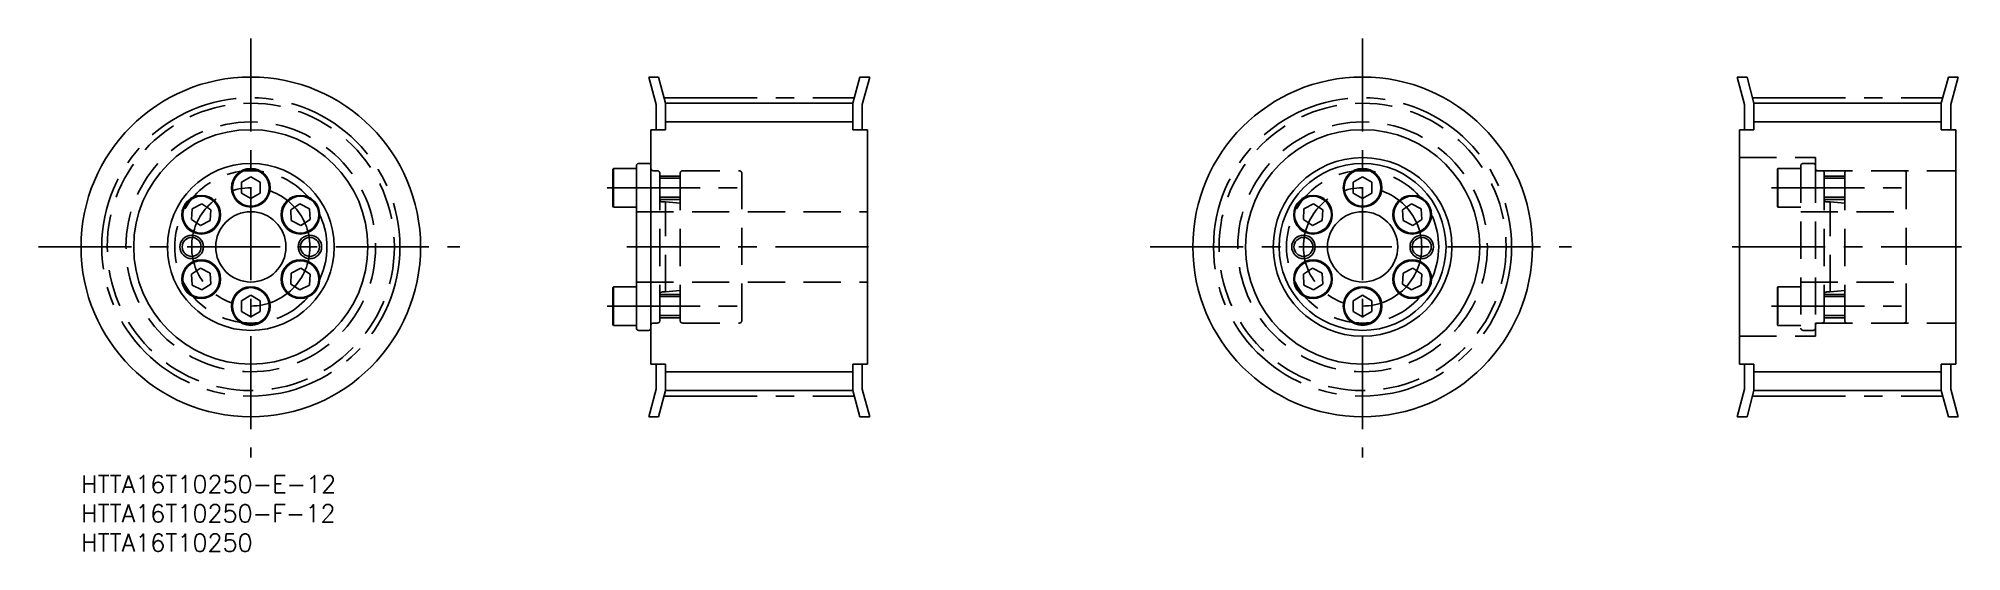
# Model space of a CAD drawing. Extents: x -7 to 321, y -13 to 75.
import ezdxf

# ---------------------------------------------------------------- set-up
doc = ezdxf.new("R2010")
doc.units = 0
doc.header["$LTSCALE"] = 0.5
doc.linetypes.add('CENTER', pattern=[50.8, 31.75, -6.35, 6.35, -6.35])
doc.linetypes.add('DASHED', pattern=[19.05, 12.7, -6.35])
for name, color, linetype in [('MSM_CENTER', 1, 'CENTER'), ('MSM_CONTINUOUS', 7, 'CONTINUOUS'), ('MSM_DASHED', 4, 'DASHED'), ('MSM_NARROW', 5, 'CONTINUOUS'), ('MSM_PART_NUMBER', 7, 'CONTINUOUS')]:
    doc.layers.add(name, color=color, linetype=linetype)
doc.styles.get("Standard").update_dxf_attribs({"font": 'txt.shx', "height": 3, "bigfont": 'bigfont.shx'})

# ---------------------------------------------------------------- blocks, each defined once
blk = doc.blocks.new('*U2')
at = {"layer": 'MSM_PART_NUMBER'}
blk.add_text('HTTA16T10250-E-12', height=3, dxfattribs=at).set_placement((0, -3))
blk = doc.blocks.new('*U3')
at = {"layer": 'MSM_PART_NUMBER'}
blk.add_text('HTTA16T10250-F-12', height=3, dxfattribs=at).set_placement((0, -8))
blk = doc.blocks.new('*U4')
at = {"layer": 'MSM_PART_NUMBER'}
blk.add_text('HTTA16T10250', height=3, dxfattribs=at).set_placement((0, -13))

msp = doc.modelspace()

# ---------------------------------------------------------------- linework, layer by layer
at = {"layer": 'MSM_CENTER'}
for p, q in [((29, 74.58), (29, 3.03)), ((218.9, 74.58), (218.9, 3.03)), ((99.6, 64.46), (132.1, 64.46)), ((285.5, 64.46), (318.01, 64.46)), ((89.85, 49.1), (113.85, 49.1)), ((288.75, 49.1), (312.75, 49.1)), ((-7.27, 39), (64.68, 39)), ((93.21, 39), (136.98, 39)), ((182.63, 39), (254.59, 39)), ((282.05, 39), (321.2, 39)), ((89.85, 28.9), (113.85, 28.9)), ((288.75, 28.9), (312.75, 28.9)), ((99.6, 13.53), (132.1, 13.53)), ((285.5, 13.53), (318.01, 13.53))]:
    msp.add_line(p, q, dxfattribs=at)
for centre, radius in [((29, 39), 25.46), ((218.9, 39), 25.46), ((29, 39), 10.1), ((218.9, 39), 10.1)]:
    msp.add_circle(centre, radius, dxfattribs=at)
at = {"layer": 'MSM_CONTINUOUS'}
for p, q in [((98.25, 63.31), (97, 68)), ((98.65, 68), (97, 68)), ((99.85, 63.52), (98.65, 68)), ((131.85, 63.52), (133.05, 68)), ((133.05, 68), (134.71, 68)), ((133.45, 63.31), (134.71, 68)), ((284.15, 63.31), (282.9, 68)), ((284.56, 68), (282.9, 68)), ((285.75, 63.52), (284.56, 68)), ((317.75, 63.52), (318.95, 68)), ((318.95, 68), (320.61, 68)), ((319.35, 63.31), (320.61, 68)), ((98.25, 59), (98.25, 63.31)), ((99.85, 63.52), (131.85, 63.52)), ((99.85, 59), (99.85, 63.52)), ((131.85, 59), (131.85, 63.52)), ((133.45, 59), (133.45, 63.31)), ((284.15, 59), (284.15, 63.31)), ((285.75, 63.52), (317.75, 63.52)), ((285.75, 59), (285.75, 63.52)), ((317.75, 59), (317.75, 63.52)), ((319.35, 59), (319.35, 63.31)), ((97.35, 59), (97.35, 19)), ((97.35, 59), (99.85, 59)), ((134.35, 59), (131.85, 59)), ((134.35, 59), (134.35, 19)), ((283.25, 59), (283.25, 19)), ((283.25, 59), (285.75, 59)), ((320.25, 59), (317.75, 59)), ((320.25, 59), (320.25, 19)), ((94.85, 52.85), (94.85, 25.15)), ((95.25, 53.25), (96.95, 53.25)), ((29, 50.95), (27.4, 50.02)), ((27.4, 50.02), (27.4, 48.18)), ((30.6, 50.02), (29, 50.95)), ((29.8, 50.49), (29.8, 50.49)), ((30.2, 50.25), (30.2, 50.25)), ((30.6, 48.18), (30.6, 50.02)), ((90.85, 52.24), (90.94, 52.4)), ((90.85, 45.96), (90.85, 52.24)), ((90.94, 45.8), (90.94, 52.4)), ((90.94, 52.4), (94.85, 52.4)), ((218.9, 50.95), (217.3, 50.02)), ((217.3, 50.02), (217.3, 48.18)), ((220.5, 50.02), (218.9, 50.95)), ((219.7, 50.49), (219.7, 50.49)), ((220.1, 50.25), (220.1, 50.25)), ((220.5, 48.18), (220.5, 50.02)), ((20.63, 46.35), (18.98, 45.51)), ((22.18, 45.34), (20.63, 46.35)), ((27.4, 48.18), (29, 47.25)), ((29, 47.25), (30.6, 48.18)), ((35.82, 45.34), (37.37, 46.35)), ((37.37, 46.35), (39.02, 45.51)), ((210.53, 46.35), (208.88, 45.51)), ((212.08, 45.34), (210.53, 46.35)), ((217.3, 48.18), (218.9, 47.25)), ((218.9, 47.25), (220.5, 48.18)), ((225.73, 45.34), (227.28, 46.35)), ((227.28, 46.35), (228.92, 45.51)), ((18.98, 45.51), (18.88, 43.66)), ((18.88, 43.66), (20.43, 42.66)), ((20.43, 42.66), (22.08, 43.49)), ((22.08, 43.49), (22.18, 45.34)), ((35.92, 43.49), (35.82, 45.34)), ((37.57, 42.66), (35.92, 43.49)), ((39.12, 43.66), (37.57, 42.66)), ((39.02, 45.51), (39.12, 43.66)), ((90.85, 45.96), (90.94, 45.8)), ((90.94, 45.8), (94.85, 45.8)), ((208.88, 45.51), (208.79, 43.66)), ((208.79, 43.66), (210.34, 42.66)), ((210.34, 42.66), (211.98, 43.49)), ((211.98, 43.49), (212.08, 45.34)), ((225.82, 43.49), (225.73, 45.34)), ((227.47, 42.66), (225.82, 43.49)), ((229.02, 43.66), (227.47, 42.66)), ((228.92, 45.51), (229.02, 43.66)), ((20.43, 35.34), (18.88, 34.34)), ((18.88, 34.34), (18.98, 32.49)), ((22.08, 34.51), (20.43, 35.34)), ((22.18, 32.66), (22.08, 34.51)), ((35.82, 32.66), (35.92, 34.51)), ((35.92, 34.51), (37.57, 35.34)), ((37.57, 35.34), (39.12, 34.34)), ((39.12, 34.34), (39.02, 32.49)), ((210.34, 35.34), (208.79, 34.34)), ((208.79, 34.34), (208.88, 32.49)), ((211.98, 34.51), (210.34, 35.34)), ((212.08, 32.66), (211.98, 34.51)), ((225.73, 32.66), (225.82, 34.51)), ((225.82, 34.51), (227.47, 35.34)), ((227.47, 35.34), (229.02, 34.34)), ((229.02, 34.34), (228.92, 32.49)), ((18.98, 32.49), (20.63, 31.65)), ((20.63, 31.65), (22.18, 32.66)), ((29, 30.75), (27.4, 29.82)), ((27.4, 29.82), (27.4, 27.98)), ((30.6, 29.82), (29, 30.75)), ((30.6, 27.98), (30.6, 29.82)), ((37.37, 31.65), (35.82, 32.66)), ((39.02, 32.49), (37.37, 31.65)), ((90.85, 32.04), (90.94, 32.2)), ((90.85, 32.04), (90.85, 25.76)), ((90.94, 32.2), (90.94, 25.6)), ((90.94, 32.2), (94.85, 32.2)), ((208.88, 32.49), (210.53, 31.65)), ((210.53, 31.65), (212.08, 32.66)), ((218.9, 30.75), (217.3, 29.82)), ((217.3, 29.82), (217.3, 27.98)), ((220.5, 29.82), (218.9, 30.75)), ((220.5, 27.98), (220.5, 29.82)), ((227.28, 31.65), (225.73, 32.66)), ((228.92, 32.49), (227.28, 31.65)), ((27.4, 27.98), (29, 27.05)), ((29, 27.05), (30.6, 27.98)), ((217.3, 27.98), (218.9, 27.05)), ((218.9, 27.05), (220.5, 27.98)), ((90.85, 25.76), (90.94, 25.6)), ((90.94, 25.6), (94.85, 25.6)), ((95.25, 24.75), (96.95, 24.75)), ((97.35, 19), (99.85, 19)), ((98.25, 19), (98.25, 14.69)), ((99.85, 19), (99.85, 14.47)), ((134.35, 19), (131.85, 19)), ((131.85, 19), (131.85, 14.47)), ((133.45, 19), (133.45, 14.69)), ((283.25, 19), (285.75, 19)), ((284.15, 19), (284.15, 14.69)), ((285.75, 19), (285.75, 14.47)), ((320.25, 19), (317.75, 19)), ((317.75, 19), (317.75, 14.47)), ((319.35, 19), (319.35, 14.69)), ((98.25, 14.69), (97, 10)), ((99.85, 14.47), (98.65, 10)), ((99.85, 14.47), (131.85, 14.47)), ((131.85, 14.47), (133.05, 10)), ((133.45, 14.69), (134.71, 10)), ((284.15, 14.69), (282.9, 10)), ((285.75, 14.47), (284.56, 10)), ((285.75, 14.47), (317.75, 14.47)), ((317.75, 14.47), (318.95, 10)), ((319.35, 14.69), (320.61, 10)), ((98.65, 10), (97, 10)), ((133.05, 10), (134.71, 10)), ((284.56, 10), (282.9, 10)), ((318.95, 10), (320.61, 10))]:
    msp.add_line(p, q, dxfattribs=at)
for centre, radius in [((29, 39), 29), ((218.9, 39), 29), ((29, 39), 20), ((218.9, 39), 20), ((29, 39), 14.25), ((218.9, 39), 15.25), ((218.9, 39), 14.25), ((29, 49.1), 3.3), ((29, 49.1), 3.14), ((218.9, 49.1), 3.3), ((218.9, 49.1), 3.14), ((20.53, 44.5), 3.3), ((20.53, 44.5), 3.14), ((37.47, 44.5), 3.3), ((37.47, 44.5), 3.14), ((210.43, 44.5), 3.3), ((210.43, 44.5), 3.14), ((227.37, 44.5), 3.3), ((227.37, 44.5), 3.14), ((29, 39), 6), ((218.9, 39), 6), ((18.9, 39), 1.62), ((39.1, 39), 1.62), ((208.8, 39), 1.62), ((229, 39), 1.62), ((20.53, 33.5), 3.3), ((20.53, 33.5), 3.14), ((37.47, 33.5), 3.3), ((37.47, 33.5), 3.14), ((210.43, 33.5), 3.3), ((210.43, 33.5), 3.14), ((227.37, 33.5), 3.3), ((227.37, 33.5), 3.14), ((29, 28.9), 3.3), ((29, 28.9), 3.14), ((218.9, 28.9), 3.3), ((218.9, 28.9), 3.14)]:
    msp.add_circle(centre, radius, dxfattribs=at)
for centre, start, end in [((95.25, 52.85), 90, 180), ((96.95, 52.85), 0, 90), ((95.25, 25.15), 180, 270), ((96.95, 25.15), 270, 0)]:
    msp.add_arc(centre, 0.4, start, end, dxfattribs=at)
at = {"layer": 'MSM_DASHED'}
for p, q in [((283.25, 54.25), (296.25, 54.25)), ((293.75, 52.85), (293.75, 25.15)), ((294.15, 53.25), (295.85, 53.25)), ((296.25, 52), (296.25, 54.25)), ((296.25, 52.85), (296.25, 25.15)), ((97.76, 52), (98.45, 52)), ((98.85, 51.6), (98.85, 26.4)), ((102.35, 51.1), (98.85, 51.1)), ((102.35, 50.72), (98.85, 50.72)), ((102.35, 51.6), (102.35, 26.4)), ((102.75, 52), (112.45, 52)), ((112.85, 26.4), (112.85, 51.6)), ((289.75, 52.24), (289.85, 52.4)), ((289.75, 45.96), (289.75, 52.24)), ((289.85, 45.8), (289.85, 52.4)), ((289.85, 52.4), (293.75, 52.4)), ((296.25, 52), (320.25, 52)), ((296.66, 52), (297.35, 52)), ((297.75, 51.6), (297.75, 26.4)), ((301.25, 51.1), (297.75, 51.1)), ((301.25, 50.72), (297.75, 50.72)), ((301.25, 51.6), (301.25, 26.4)), ((311.75, 26.4), (311.75, 51.6)), ((102.35, 47.48), (98.85, 47.48)), ((102.35, 47.1), (98.85, 47.1)), ((99.26, 46.7), (99.85, 46.7)), ((99.85, 31.3), (99.85, 46.7)), ((99.85, 46.7), (102.35, 46.45)), ((301.25, 47.48), (297.75, 47.48)), ((301.25, 47.1), (297.75, 47.1)), ((298.16, 46.7), (298.75, 46.7)), ((298.75, 31.3), (298.75, 46.7)), ((298.75, 46.7), (301.25, 46.45)), ((94.85, 45), (134.35, 45)), ((289.75, 45.96), (289.85, 45.8)), ((289.85, 45.8), (293.75, 45.8)), ((293.75, 45), (311.75, 45)), ((94.85, 33), (134.35, 33)), ((293.75, 33), (311.75, 33)), ((102.35, 30.9), (98.85, 30.9)), ((102.35, 30.52), (98.85, 30.52)), ((99.26, 31.3), (99.85, 31.3)), ((99.85, 31.3), (102.35, 31.55)), ((289.75, 32.04), (289.85, 32.2)), ((289.75, 32.04), (289.75, 25.76)), ((289.85, 32.2), (289.85, 25.6)), ((289.85, 32.2), (293.75, 32.2)), ((301.25, 30.9), (297.75, 30.9)), ((301.25, 30.52), (297.75, 30.52)), ((298.16, 31.3), (298.75, 31.3)), ((298.75, 31.3), (301.25, 31.55)), ((102.35, 27.28), (98.85, 27.28)), ((102.35, 26.9), (98.85, 26.9)), ((301.25, 27.28), (297.75, 27.28)), ((301.25, 26.9), (297.75, 26.9)), ((97.76, 26), (98.45, 26)), ((102.75, 26), (112.45, 26)), ((283.25, 23.75), (296.25, 23.75)), ((289.75, 25.76), (289.85, 25.6)), ((289.85, 25.6), (293.75, 25.6)), ((294.15, 24.75), (295.85, 24.75)), ((296.25, 26), (296.25, 23.75)), ((296.25, 26), (320.25, 26)), ((296.66, 26), (297.35, 26))]:
    msp.add_line(p, q, dxfattribs=at)
for centre, radius in [((29, 39), 24.52), ((218.9, 39), 24.52), ((29, 39), 21.32), ((218.9, 39), 21.32), ((29, 39), 13), ((218.9, 39), 13)]:
    msp.add_circle(centre, radius, dxfattribs=at)
for centre, radius, start, end in [((294.15, 52.85), 0.4, 90, 180), ((295.85, 52.85), 0.4, 0, 90), ((97.76, 52.41), 0.41, 180, 270), ((98.45, 51.6), 0.4, 0, 90), ((102.75, 51.6), 0.4, 90, 180), ((112.45, 51.6), 0.4, 0, 90), ((296.66, 52.41), 0.41, 180, 270), ((297.35, 51.6), 0.4, 0, 90), ((301.65, 51.6), 0.4, 90, 180), ((311.35, 51.6), 0.4, 0, 90), ((99.26, 47.11), 0.41, 180, 270), ((298.16, 47.11), 0.41, 180, 270), ((99.26, 30.89), 0.41, 90, 180), ((298.16, 30.89), 0.41, 90, 180), ((98.45, 26.4), 0.4, 270, 0), ((102.75, 26.4), 0.4, 180, 270), ((112.45, 26.4), 0.4, 270, 0), ((297.35, 26.4), 0.4, 270, 0), ((301.65, 26.4), 0.4, 180, 270), ((311.35, 26.4), 0.4, 270, 0), ((97.76, 25.59), 0.41, 90, 180), ((294.15, 25.15), 0.4, 180, 270), ((295.85, 25.15), 0.4, 270, 0), ((296.66, 25.59), 0.41, 90, 180)]:
    msp.add_arc(centre, radius, start, end, dxfattribs=at)
at = {"layer": 'MSM_NARROW'}
for p, q in [((99.85, 60.32), (131.85, 60.32)), ((285.75, 60.32), (317.75, 60.32)), ((99.85, 17.67), (131.85, 17.67)), ((285.75, 17.67), (317.75, 17.67))]:
    msp.add_line(p, q, dxfattribs=at)
for centre in [(18.9, 39), (39.1, 39), (208.8, 39), (229, 39)]:
    msp.add_circle(centre, 2, dxfattribs=at)

# ---------------------------------------------------------------- block references
at = {"layer": 'MSM_CONTINUOUS'}
for name in ['*U2', '*U3', '*U4']:
    msp.add_blockref(name, (0, 0), dxfattribs=at)

doc.saveas('drawing.dxf')
